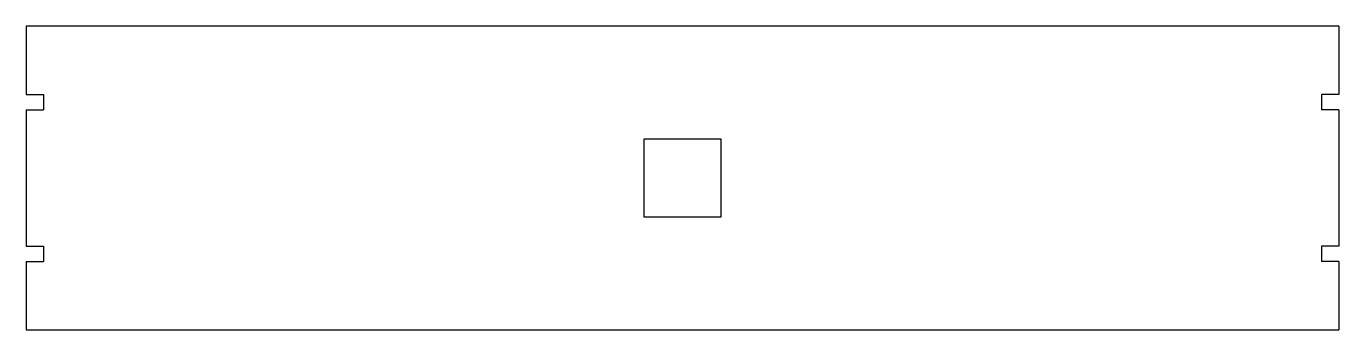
# Model space of a CAD drawing. Extents: x -63 to 242, y 215 to 286.
import ezdxf

# ---------------------------------------------------------------- set-up
doc = ezdxf.new("R2010")
doc.units = 0
doc.layers.get('0').update_dxf_attribs({"linetype": 'continuous'})

# ---------------------------------------------------------------- blocks, each defined once
blk = doc.blocks.new('BODY')
at = {"color": 0}
for p, q in [((241.65, 285.9), (-63.15, 285.9)), ((-63.15, 285.9), (-63.15, 270.06)), ((241.65, 285.9), (241.65, 270.06)), ((-63.15, 270.06), (-59.15, 270.06)), ((-59.15, 270.06), (-59.15, 266.54)), ((241.65, 270.06), (237.65, 270.06)), ((237.65, 270.06), (237.65, 266.54)), ((-63.15, 266.54), (-59.15, 266.54)), ((-63.15, 266.54), (-63.15, 250.69)), ((241.65, 266.54), (237.65, 266.54)), ((241.65, 266.54), (241.65, 250.69)), ((98.25, 259.69), (80.25, 259.69)), ((80.25, 259.69), (80.25, 241.69)), ((98.25, 241.69), (98.25, 259.69)), ((-63.15, 250.69), (-63.15, 234.85)), ((241.65, 250.69), (241.65, 234.85)), ((80.25, 241.69), (98.25, 241.69)), ((-63.15, 234.85), (-59.15, 234.85)), ((-59.15, 234.85), (-59.15, 231.33)), ((241.65, 234.85), (237.65, 234.85)), ((237.65, 234.85), (237.65, 231.33)), ((-63.15, 231.33), (-59.15, 231.33)), ((-63.15, 231.33), (-63.15, 215.48)), ((241.65, 231.33), (237.65, 231.33)), ((241.65, 231.33), (241.65, 215.48)), ((-63.15, 215.48), (241.65, 215.48))]:
    blk.add_line(p, q, dxfattribs=at)

msp = doc.modelspace()

# ---------------------------------------------------------------- block references
at = {"color": 0}
msp.add_blockref('BODY', (0, 0), dxfattribs=at)

doc.saveas('drawing.dxf')
